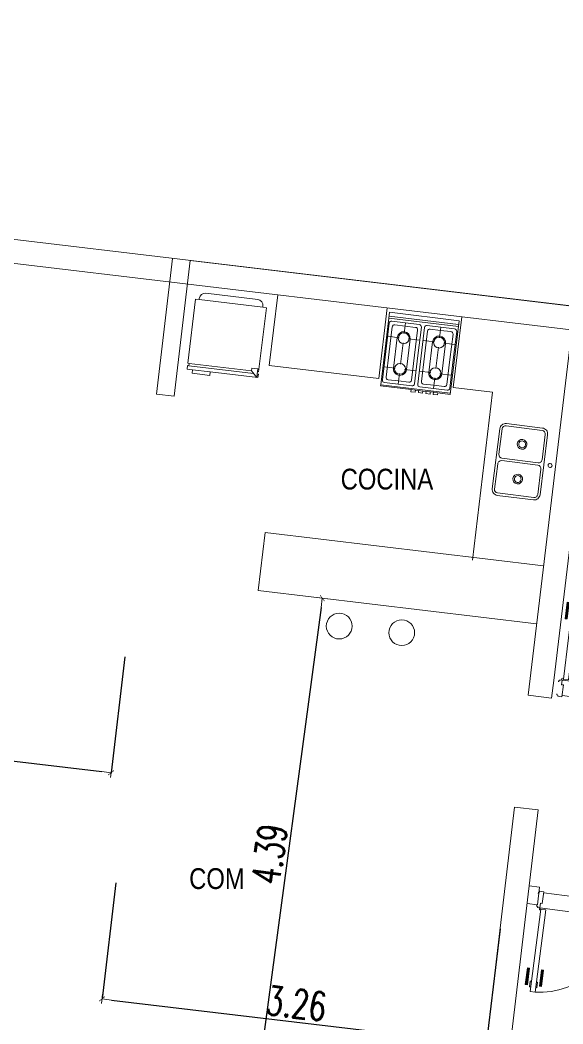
# Model space of a CAD drawing. Header units: millimetres. Extents: x 4525 to 9082, y 179 to 563.
# Drawn here: x 5286.65 to 5291.22, y 546.64 to 555.1 of the extents above; entities that cross this region are included whole.
import ezdxf

# ---------------------------------------------------------------- set-up
doc = ezdxf.new("R2010")
doc.units = ezdxf.units.MM
doc.header["$LTSCALE"] = 100
doc.linetypes.add('ACAD_ISO04W100', pattern=[30, 24, -3, 0, -3])
doc.linetypes.add('DASHDOT2', pattern=[0.5, 0.25, -0.125, 0, -0.125])
doc.layers.get('DEFPOINTS').update_dxf_attribs({"lineweight": 5})
for name, color, linetype, lineweight in [('000-Ejes', 251, 'ACAD_ISO04W100', 5), ('004-Carpinterias', 1, 'Continuous', 18), ('006-Cotas parciales', 7, 'Continuous', 5), ('A01-Barrido', 250, 'Continuous', 5), ('EQ-cocinas', 24, 'Continuous', 18), ('HATCH MUROS', 251, 'Continuous', 9), ('SANIT', 12, 'Continuous', 13), ('SANIT-INT', 11, 'Continuous', 5)]:
    doc.layers.add(name, color=color, linetype=linetype, lineweight=lineweight)
doc.styles.add('AREAL', font='ARIALN.TTF')
doc.styles.add('COTAS', font='ROMANS.shx', dxfattribs={"width": 0.7})
doc.dimstyles.new('COTA40', dxfattribs={"dimscale": 0.4, "dimtxt": 0.3, "dimasz": 0.2, "dimexe": 0, "dimexo": 0, "dimgap": 0.09, "dimtad": 1, "dimzin": 0, "dimdsep": 46, "dimtxsty": 'COTAS', "dimblk1": 'COTA_N', "dimblk2": 'COTA_N', "dimsah": 1, "dimcen": 0.1, "dimclrd": 1, "dimclre": 8, "dimclrt": 5, "dimaunit": 1, "dimadec": 3, "dimazin": 0, "dimtfac": 1, "dimtix": 1, "dimtmove": 2, "dimatfit": 3, "dimldrblk": 'COTA_N', "dimfxl": 0, "dimtolj": 1, "dimtzin": 0, "dimarcsym": 0})

# ---------------------------------------------------------------- blocks, each defined once
blk = doc.blocks.new('COTA_N')
for p, q in [((-1, 0), (0, 0)), ((0, 0.5), (0, -0.5))]:
    blk.add_line(p, q)
at = {"const_width": 0.065}
blk.add_lwpolyline([(0.14, 0.14), (0.28, 0.28), (0, 0), (-0.14, -0.14), (-0.28, -0.28)], dxfattribs=at)
blk = doc.blocks.new('*D597')
at = {"layer": '006-Cotas parciales', "color": 1, "lineweight": -2, "ltscale": 100}
blk.add_line((5289.1831, 550.1475), (5288.6211, 545.951), dxfattribs=at)
at = {"layer": 'DEFPOINTS', "color": 0, "ltscale": 100}
for p in [(5289.1937, 550.2267, -1.4769), (5288.6105, 545.8717), (5288.6105, 545.8717)]:
    blk.add_point(p, dxfattribs=at)
at = {"layer": '006-Cotas parciales', "color": 1, "lineweight": -2, "ltscale": 100, "xscale": 0.08000000000000002, "yscale": 0.08000000000000002, "zscale": 0.08000000000000007}
for p, rotation in [((5289.1937, 550.2267), 82.37302333687435), ((5288.6105, 545.8717), 262.3730233368744)]:
    blk.add_blockref('COTA_N', p, dxfattribs=dict(at, rotation=rotation))
at = {"layer": '006-Cotas parciales', "color": 5, "ltscale": 100, "insert": (5288.7475, 548.0699), "char_height": 0.12, "attachment_point": 5, "rotation": 82.37302, "style": 'COTAS'}
blk.add_mtext('\\A1;{\\H2x;4.39}', dxfattribs=at)
blk = doc.blocks.new('*D600')
at = {"layer": '006-Cotas parciales', "color": 8, "lineweight": -2, "ltscale": 100}
for p, q in [((5287.4559, 547.8281), (5287.3391, 546.85)), ((5290.6906, 547.4418), (5290.5738, 546.4636))]:
    blk.add_line(p, q, dxfattribs=at)
at = {"layer": '006-Cotas parciales', "color": 1, "lineweight": -2, "ltscale": 100}
blk.add_line((5287.4185, 546.8405), (5290.4943, 546.4731), dxfattribs=at)
at = {"layer": 'DEFPOINTS', "color": 0, "ltscale": 100}
for p in [(5287.4559, 547.8281), (5290.6906, 547.4418), (5290.5738, 546.4636)]:
    blk.add_point(p, dxfattribs=at)
at = {"layer": '006-Cotas parciales', "color": 1, "lineweight": -2, "ltscale": 100, "xscale": 0.08000000000000002, "yscale": 0.08000000000000002, "zscale": 0.08000000000000007}
for p, rotation in [((5287.3391, 546.85), 173.1886111111166), ((5290.5738, 546.4636), 353.1886111111166)]:
    blk.add_blockref('COTA_N', p, dxfattribs=dict(at, rotation=rotation))
at = {"layer": '006-Cotas parciales', "color": 5, "ltscale": 100, "insert": (5288.9749, 546.8117), "char_height": 0.12, "attachment_point": 5, "rotation": 353.18861, "style": 'COTAS'}
blk.add_mtext('\\A1;{\\H2x;3.26}', dxfattribs=at)
blk = doc.blocks.new('PUERTA 0.70 DURLOCK')
at = {"layer": '000-Ejes', "linetype": 'DASHDOT2', "ltscale": 0.01}
blk.add_line((0.38, -0.6465), (0.38, 0.4065), dxfattribs=at)
at = {"layer": '004-Carpinterias', "linetype": 'Continuous'}
for p, q in [((0.039, 0.6905), (0.029, 0.6905)), ((0.029, 0.6425), (0.029, 0.6905)), ((0.081, 0.6905), (0.091, 0.6905)), ((0.091, 0.6425), (0.091, 0.6905)), ((0.009, 0.6755), (-0.009, 0.6755)), ((-0.009, 0.5355), (-0.009, 0.6755)), ((0.009, 0.5355), (0.009, 0.6755)), ((0.039, 0.6425), (0.029, 0.6425)), ((0.081, 0.6425), (0.091, 0.6425)), ((0.111, 0.6755), (0.129, 0.6755)), ((0.111, 0.5355), (0.111, 0.6755)), ((0.129, 0.5355), (0.129, 0.6755)), ((0.009, 0.5355), (-0.009, 0.5355)), ((0.111, 0.5355), (0.129, 0.5355)), ((0.01, 0.01), (0, 0.01)), ((0, 0), (0, 0.01)), ((0.03, 0.02), (0.01, 0.02)), ((0.01, 0.01), (0.01, 0.02)), ((0.03, -0.02), (0.03, 0.02)), ((0.73, 0.02), (0.75, 0.02)), ((0.73, -0.02), (0.73, 0.02)), ((0.75, 0.01), (0.75, 0.02)), ((0.75, 0.01), (0.76, 0.01)), ((0.76, 0), (0.76, 0.01)), ((0.045, -0.02), (0.03, -0.02)), ((0.045, -0.02), (0.045, -0.12)), ((0.715, -0.02), (0.715, -0.12)), ((0.715, -0.02), (0.73, -0.02)), ((0, -0.11), (0, -0.1)), ((0, -0.11), (0.01, -0.11)), ((0.01, -0.11), (0.01, -0.12)), ((0.01, -0.12), (0.045, -0.12)), ((0.75, -0.12), (0.715, -0.12)), ((0.76, -0.11), (0.75, -0.11)), ((0.75, -0.11), (0.75, -0.12)), ((0.76, -0.11), (0.76, -0.1))]:
    blk.add_line(p, q, dxfattribs=at)
at = {"layer": '004-Carpinterias', "ltscale": 0.01, "const_width": 0.02}
for points in [[(0, 0.5355), (0, 0.6755)], [(0.122, 0.5355), (0.12, 0.6755)]]:
    blk.add_lwpolyline(points, dxfattribs=at)
at = {"layer": '004-Carpinterias', "linetype": 'Continuous'}
blk.add_lwpolyline([(0.039, 0.729), (0.039, 0.029), (0.081, 0.029), (0.081, 0.729)], close=True, dxfattribs=at)
at = {"layer": 'A01-Barrido', "linetype": 'Continuous'}
for p, q in [((0.73, 0.02), (0.03, 0.02)), ((0.715, -0.11), (0.045, -0.11))]:
    blk.add_line(p, q, dxfattribs=at)
blk.add_circle((0.0315, 0.0275), 0.0075, dxfattribs=at)
blk.add_arc((0.0227, 0.0241), 0.7073, 359.66564, 85.27469, dxfattribs=at)
blk = doc.blocks.new('*D607')
at = {"layer": '006-Cotas parciales', "color": 8, "lineweight": -2, "ltscale": 100}
for p, q in [((5283.7991, 550.1797), (5283.6823, 549.2016)), ((5287.5325, 549.7338), (5287.4157, 548.7557))]:
    blk.add_line(p, q, dxfattribs=at)
at = {"layer": '006-Cotas parciales', "color": 1, "lineweight": -2, "ltscale": 100}
blk.add_line((5283.7617, 549.1921), (5287.3362, 548.7652), dxfattribs=at)
at = {"layer": 'DEFPOINTS', "color": 0, "ltscale": 100}
for p in [(5283.7991, 550.1797), (5287.5325, 549.7338), (5287.4157, 548.7557)]:
    blk.add_point(p, dxfattribs=at)
at = {"layer": '006-Cotas parciales', "color": 1, "lineweight": -2, "ltscale": 100, "xscale": 0.08000000000000002, "yscale": 0.08000000000000002, "zscale": 0.08000000000000007}
for p, rotation in [((5283.6823, 549.2016), 173.188611111112), ((5287.4157, 548.7557), 353.188611111112)]:
    blk.add_blockref('COTA_N', p, dxfattribs=dict(at, rotation=rotation))
at = {"layer": '006-Cotas parciales', "color": 5, "ltscale": 100, "insert": (5285.5675, 549.1335), "char_height": 0.12, "attachment_point": 5, "rotation": 353.18861, "style": 'COTAS'}
blk.add_mtext('\\A1;{\\H2x;3.76}', dxfattribs=at)
blk = doc.blocks.new('MI PILETA 104EC')
at = {"layer": 'SANIT'}
for points in [[(-0.01, 0.1035), (-0.01, 0.4135, 0.414214), (-0.04, 0.4435), (-0.255, 0.4435, 0.414214), (-0.285, 0.4135), (-0.285, 0.1035, 0.414214), (-0.255, 0.0735), (-0.04, 0.0735, 0.414214)], [(0.04, 0.4435), (0.255, 0.4435, -0.414214), (0.285, 0.4135), (0.285, 0.1035, -0.414214), (0.255, 0.0735), (0.04, 0.0735, -0.414214), (0.01, 0.1035), (0.01, 0.4135, -0.414214)]]:
    blk.add_lwpolyline(points, format="xyb", close=True, dxfattribs=at)
at = {"layer": 'SANIT-INT'}
blk.add_lwpolyline([(0.305, 0.1035), (0.305, 0.4135, 0.414214), (0.255, 0.4635), (-0.255, 0.4635, 0.414214), (-0.305, 0.4135), (-0.305, 0.1035, 0.414214), (-0.255, 0.0535), (0.255, 0.0535, 0.414214)], format="xyb", close=True, dxfattribs=at)
for centre, radius in [((-0.1475, 0.2585), 0.041), ((-0.1475, 0.2585), 0.029), ((0.1475, 0.2585), 0.041), ((0.1475, 0.2585), 0.029), ((0, 0), 0.017)]:
    blk.add_circle(centre, radius, dxfattribs=at)
blk = doc.blocks.new('Anaf1')
at = {"layer": 'SANIT', "linetype": 'ByBlock'}
for p, q in [((-0.295, 0), (0.295, 0)), ((-0.295, -0.05), (-0.295, 0)), ((0.295, 0), (0.295, -0.625)), ((-0.295, -0.05), (-0.295, -0.616)), ((-0.266, -0.072), (-0.15, -0.072)), ((-0.034, -0.072), (-0.15, -0.072)), ((0.034, -0.072), (0.15, -0.072)), ((0.266, -0.072), (0.15, -0.072)), ((-0.286, -0.333), (-0.286, -0.092)), ((-0.014, -0.333), (-0.014, -0.092)), ((0.014, -0.333), (0.014, -0.092)), ((0.286, -0.333), (0.286, -0.092)), ((-0.286, -0.333), (-0.286, -0.574)), ((-0.014, -0.333), (-0.014, -0.574)), ((0.014, -0.333), (0.014, -0.574)), ((0.286, -0.333), (0.286, -0.574)), ((-0.295, -0.625), (-0.295, -0.616)), ((-0.035, -0.625), (-0.295, -0.625)), ((-0.266, -0.594), (-0.15, -0.594)), ((-0.034, -0.594), (-0.15, -0.594)), ((-0.035, -0.625), (-0.035, -0.643)), ((-0.035, -0.643), (0.001, -0.643)), ((0.001, -0.643), (0.001, -0.625)), ((0.028, -0.625), (0.001, -0.625)), ((0.028, -0.625), (0.028, -0.643)), ((0.028, -0.643), (0.064, -0.643)), ((0.034, -0.594), (0.15, -0.594)), ((0.064, -0.643), (0.064, -0.625)), ((0.091, -0.625), (0.064, -0.625)), ((0.091, -0.625), (0.091, -0.643)), ((0.091, -0.643), (0.127, -0.643)), ((0.127, -0.643), (0.127, -0.625)), ((0.154, -0.625), (0.127, -0.625)), ((0.266, -0.594), (0.15, -0.594)), ((0.154, -0.625), (0.154, -0.643)), ((0.154, -0.643), (0.19, -0.643)), ((0.295, -0.625), (0.19, -0.625)), ((0.19, -0.643), (0.19, -0.625))]:
    blk.add_line(p, q, dxfattribs=at)
for centre in [(-0.15, -0.203), (0.15, -0.203), (-0.15, -0.463), (0.15, -0.463)]:
    blk.add_circle(centre, 0.046, dxfattribs=at)
for centre, start, end in [((-0.266, -0.092), 90, 180), ((-0.034, -0.092), 0, 90), ((0.034, -0.092), 90, 180), ((0.266, -0.092), 0, 90), ((-0.266, -0.574), 180, 270), ((-0.034, -0.574), 270, 0), ((0.034, -0.574), 180, 270), ((0.266, -0.574), 270, 0)]:
    blk.add_arc(centre, 0.02, start, end, dxfattribs=at)
at = {"layer": 'SANIT-INT'}
for p, q in [((-0.295, -0.032), (0.295, -0.032)), ((-0.295, -0.05), (0.295, -0.05)), ((-0.15, -0.072), (-0.15, -0.1635)), ((0.15, -0.072), (0.15, -0.1635)), ((-0.258, -0.333), (-0.258, -0.12)), ((-0.238, -0.1), (-0.15, -0.1)), ((-0.062, -0.1), (-0.15, -0.1)), ((-0.042, -0.333), (-0.042, -0.12)), ((0.042, -0.333), (0.042, -0.12)), ((0.062, -0.1), (0.15, -0.1)), ((0.237, -0.1), (0.15, -0.1)), ((0.258, -0.333), (0.258, -0.12)), ((-0.286, -0.203), (-0.1895, -0.203)), ((-0.205, -0.203), (-0.205, -0.463)), ((-0.15, -0.2425), (-0.15, -0.333)), ((-0.014, -0.203), (-0.1105, -0.203)), ((-0.095, -0.203), (-0.095, -0.463)), ((0.014, -0.203), (0.1105, -0.203)), ((0.095, -0.203), (0.095, -0.463)), ((0.15, -0.2425), (0.15, -0.333)), ((0.286, -0.203), (0.1895, -0.203)), ((0.205, -0.203), (0.205, -0.463)), ((-0.258, -0.333), (-0.258, -0.546)), ((-0.15, -0.4235), (-0.15, -0.333)), ((-0.042, -0.333), (-0.042, -0.546)), ((0.042, -0.333), (0.042, -0.546)), ((0.15, -0.4235), (0.15, -0.333)), ((0.258, -0.333), (0.258, -0.546)), ((-0.286, -0.463), (-0.1895, -0.463)), ((-0.15, -0.594), (-0.15, -0.5025)), ((-0.014, -0.463), (-0.1105, -0.463)), ((0.014, -0.463), (0.1105, -0.463)), ((0.15, -0.594), (0.15, -0.5025)), ((0.286, -0.463), (0.1895, -0.463)), ((-0.238, -0.566), (-0.15, -0.566)), ((-0.062, -0.566), (-0.15, -0.566)), ((0.062, -0.566), (0.15, -0.566)), ((0.237, -0.566), (0.15, -0.566)), ((0.295, -0.616), (-0.295, -0.616)), ((0.001, -0.625), (-0.035, -0.625)), ((0.064, -0.625), (0.028, -0.625)), ((0.127, -0.625), (0.091, -0.625)), ((0.19, -0.625), (0.154, -0.625))]:
    blk.add_line(p, q, dxfattribs=at)
for centre, radius, start, end in [((-0.238, -0.12), 0.02, 90, 180), ((-0.15, -0.203), 0.055, 0, 180), ((-0.062, -0.12), 0.02, 0, 90), ((0.062, -0.12), 0.02, 90, 180), ((0.15, -0.203), 0.055, 0, 180), ((0.2371, -0.1209), 0.0209, 2.40069, 90.39368), ((-0.15, -0.463), 0.055, 180, 0), ((0.15, -0.463), 0.055, 180, 0), ((-0.238, -0.546), 0.02, 180, 270), ((-0.062, -0.546), 0.02, 270, 0), ((0.062, -0.546), 0.02, 180, 270), ((0.2371, -0.5451), 0.0209, 269.60632, 357.59931)]:
    blk.add_arc(centre, radius, start, end, dxfattribs=at)
blk = doc.blocks.new('Hela1')
at = {"layer": 'SANIT'}
for p, q in [((-0.22, 0), (0.22, 0)), ((-0.3, -0.61), (-0.3, -0.06)), ((-0.3, -0.06), (-0.27, -0.06)), ((-0.27, -0.06), (-0.27, -0.05)), ((-0.27, -0.06), (0.27, -0.06)), ((0.27, -0.05), (0.27, -0.06)), ((0.27, -0.06), (0.3, -0.06)), ((0.3, -0.06), (0.3, -0.61)), ((-0.3, -0.61), (-0.29, -0.61)), ((-0.29, -0.63), (-0.3, -0.63)), ((-0.3, -0.63), (-0.3, -0.66)), ((-0.255, -0.66), (-0.3, -0.66)), ((-0.29, -0.61), (-0.29, -0.63)), ((-0.255, -0.69), (-0.255, -0.66)), ((-0.105, -0.69), (-0.105, -0.66)), ((0.3, -0.66), (-0.105, -0.66)), ((0.29, -0.61), (0.29, -0.63)), ((0.29, -0.61), (0.3, -0.61)), ((0.3, -0.63), (0.29, -0.63)), ((0.3, -0.63), (0.3, -0.66)), ((-0.255, -0.69), (-0.105, -0.69))]:
    blk.add_line(p, q, dxfattribs=at)
for centre, start, end in [((-0.22, -0.05), 90, 180), ((0.22, -0.05), 0, 90)]:
    blk.add_arc(centre, 0.05, start, end, dxfattribs=at)
at = {"layer": 'SANIT-INT'}
for p, q in [((0.24, -0.61), (0.24, -0.585)), ((0.24, -0.585), (0.29, -0.585)), ((0.29, -0.585), (0.29, -0.61)), ((-0.29, -0.61), (0.24, -0.61)), ((-0.29, -0.63), (0.26, -0.63)), ((-0.255, -0.66), (-0.105, -0.66)), ((0.29, -0.66), (0.24, -0.61)), ((0.29, -0.63), (0.29, -0.66))]:
    blk.add_line(p, q, dxfattribs=at)

msp = doc.modelspace()

# ---------------------------------------------------------------- linework, layer by layer
at = {"layer": 'HATCH MUROS', "color": 0, "linetype": 'ByBlock', "ltscale": 100}
for p, q in [((5291.6051, 555.0982, 1.9186), (5290.9256, 549.409, 1.9186)), ((5285.6321, 553.3647, 1.9186), (5295.6859, 552.1639, 1.9186)), ((5285.6321, 553.1633, 1.9186), (5295.6622, 551.9653, 1.9186)), ((5287.7969, 551.9473, 1.9186), (5287.9334, 553.0899, 1.9186)), ((5287.9458, 551.9295, 1.9186), (5288.0823, 553.0721, 1.9186)), ((5288.0823, 553.0721, 1.9186), (5291.317, 552.6857, 1.9186)), ((5288.7468, 552.187, 1.9186), (5288.818, 552.7828, 1.9186)), ((5289.6698, 552.0768, 1.9186), (5289.741, 552.6725, 1.9186)), ((5290.2965, 552.0019, 1.9186), (5290.3676, 552.5977, 1.9186)), ((5291.4918, 552.4634, 1.9186), (5291.142, 549.5342, 1.9186)), ((5288.7468, 552.187, 1.9186), (5289.6698, 552.0768, 1.9186)), ((5290.2965, 552.0019, 1.9186), (5290.6263, 551.9625, 1.9186)), ((5290.6263, 551.9625, 1.9186), (5290.4574, 550.5482, 1.9186)), ((5287.7969, 551.9473, 1.9186), (5287.9458, 551.9295, 1.9186)), ((5288.7125, 550.7796), (5288.6542, 550.2912)), ((5288.7125, 550.7796), (5291.0559, 550.4997, 1.9186)), ((5288.6542, 550.2912), (5290.9975, 550.0113, 1.9186)), ((5291.142, 549.5342, 1.9186), (5291.1242, 549.3853, 1.9186)), ((5290.9256, 549.409, 1.9186), (5291.1242, 549.3853, 1.9186)), ((5290.8129, 548.4657, 1.9186), (5290.5, 545.8456, 1.9186)), ((5291.0115, 548.442, 1.9186), (5290.6986, 545.8219, 1.9186)), ((5290.8129, 548.4657, 1.9186), (5291.0115, 548.442, 1.9186)), ((5290.9352, 547.8033, 1.9186), (5291.0227, 547.7928, 1.9186)), ((5291.0227, 547.7928, 1.9186), (5291.0049, 547.6439, 1.9186)), ((5290.9174, 547.6543, 1.9186), (5291.0049, 547.6439, 1.9186))]:
    msp.add_line(p, q, dxfattribs=at)
for centre in [(5289.336, 549.9916), (5289.8625, 549.9359)]:
    msp.add_circle(centre, 0.1086, dxfattribs=at)

# ---------------------------------------------------------------- block references
at = {"layer": '004-Carpinterias', "rotation": 352.926897936509}
msp.add_blockref('PUERTA 0.70 DURLOCK', (5291.1809, 549.5211), dxfattribs=at)
at = {"layer": '004-Carpinterias', "xscale": -1, "rotation": 172.5664721118112}
msp.add_blockref('PUERTA 0.70 DURLOCK', (5290.9984, 547.6404), dxfattribs=at)
at = {"layer": 'EQ-cocinas', "extrusion": (0.017416, 0.144899, 0.989293), "rotation": 180.0000046815896}
msp.add_blockref('Hela1', (-5184.6759, -1167.2983, 172.0889), dxfattribs=at)
at = {"layer": 'EQ-cocinas', "rotation": 353.0487224719761}
msp.add_blockref('Anaf1', (5290.0523, 552.6006, -0.0226), dxfattribs=at)
at = {"layer": 'EQ-cocinas', "extrusion": (0.144804, -0.018187, 0.989293), "xscale": -1, "rotation": 359.9999953181216}
msp.add_blockref('MI PILETA 104EC', (1206.4163, -5125.6924, 756.0896), dxfattribs=at)

# ---------------------------------------------------------------- texts
at = {"style": 'AREAL'}
for s, p in [('COCINA', (5289.348, 551.1425, 1.1486)), ('COM', (5288.0728, 547.7764, -0.77))]:
    msp.add_text(s, height=0.17496, dxfattribs=at).set_placement(p)

# ---------------------------------------------------------------- dimensions: what is measured, and where the dimension line sits
at = {"layer": '006-Cotas parciales', "color": 0, "ltscale": 100}
for p1, p2, picture, middle in [((5283.7991, 550.1797, 1.9186), (5287.5325, 549.7338, 1.9186), '*D607', (5285.5675, 549.1335, 1.9186)), ((5287.4559, 547.8281, 1.9186), (5290.6906, 547.4418, 1.9186), '*D600', (5288.9749, 546.8117, 1.9186))]:
    dim = msp.add_aligned_dim(p1=p1, p2=p2, distance=-0.9851, text='{\\H2x;<>}', dimstyle='COTA40', dxfattribs=at)
    dim.commit()
    dim.dimension.update_dxf_attribs({"geometry": picture, "text_midpoint": middle})
at = {"layer": '006-Cotas parciales', "ltscale": 100}
dim = msp.add_aligned_dim(p1=(5289.1937, 550.2267, 0.4417), p2=(5288.6105, 545.8717, 1.9186), distance=0, text='{\\H2x;<>}', dimstyle='COTA40', dxfattribs=at)
dim.commit()
dim.dimension.update_dxf_attribs({"geometry": '*D597', "text_midpoint": (5288.7475, 548.0699, 1.9186)})

doc.saveas('drawing.dxf')
